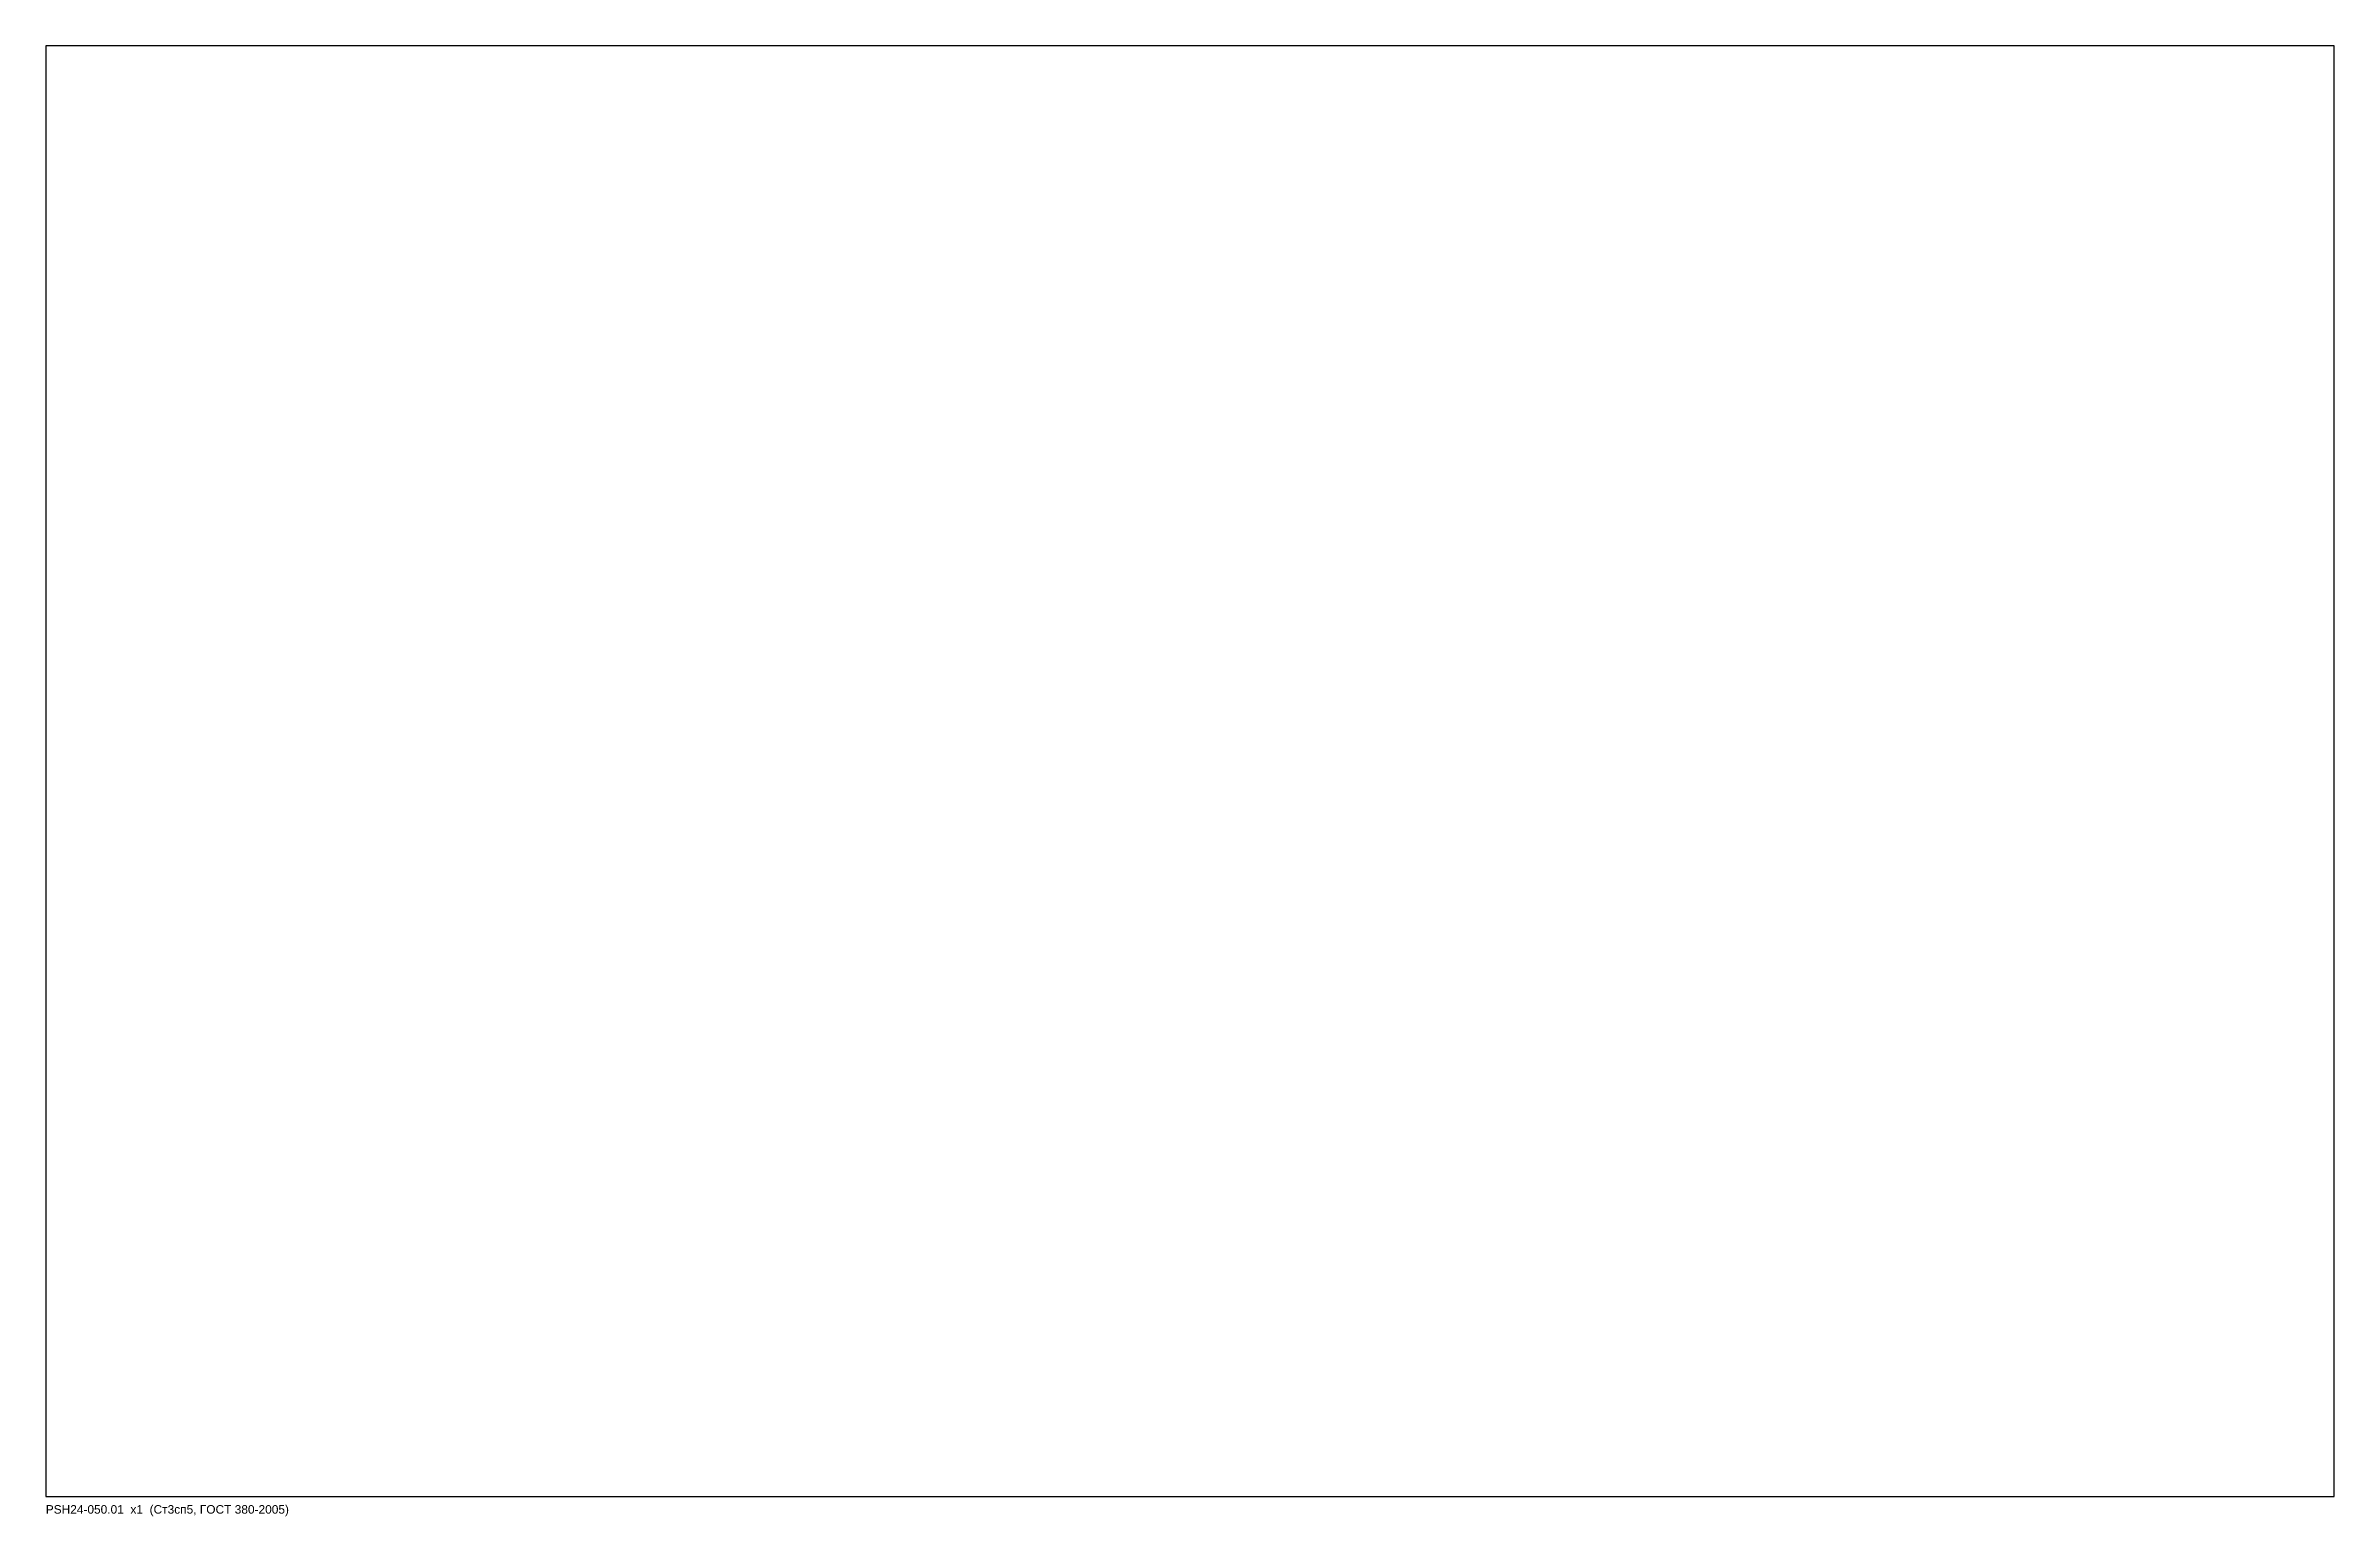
# Model space of a CAD drawing. Header units: millimetres. Extents: x 0 to 1612, y -14 to 1021.
import ezdxf

# ---------------------------------------------------------------- set-up
doc = ezdxf.new("R2010")
doc.units = ezdxf.units.MM
doc.layers.add('CUT', color=1, linetype='Continuous')
doc.layers.add('MARK', color=5, linetype='Continuous')
doc.styles.add('GOST', font='Arial')

msp = doc.modelspace()

# ---------------------------------------------------------------- linework, layer by layer
at = {"layer": 'CUT'}
for p, q in [((1612, 1021.5), (0, 1021.5)), ((0, 1021.5), (0, 0)), ((1612, 0), (1612, 1021.5)), ((0, 0), (1612, 0))]:
    msp.add_line(p, q, dxfattribs=at)

# ---------------------------------------------------------------- texts
at = {"layer": 'MARK', "style": 'GOST'}
msp.add_text('PSH24-050.01  x1  (Ст3сп5, ГОСТ 380-2005)', height=6, dxfattribs=at).set_placement((0, -12))

doc.saveas('drawing.dxf')
